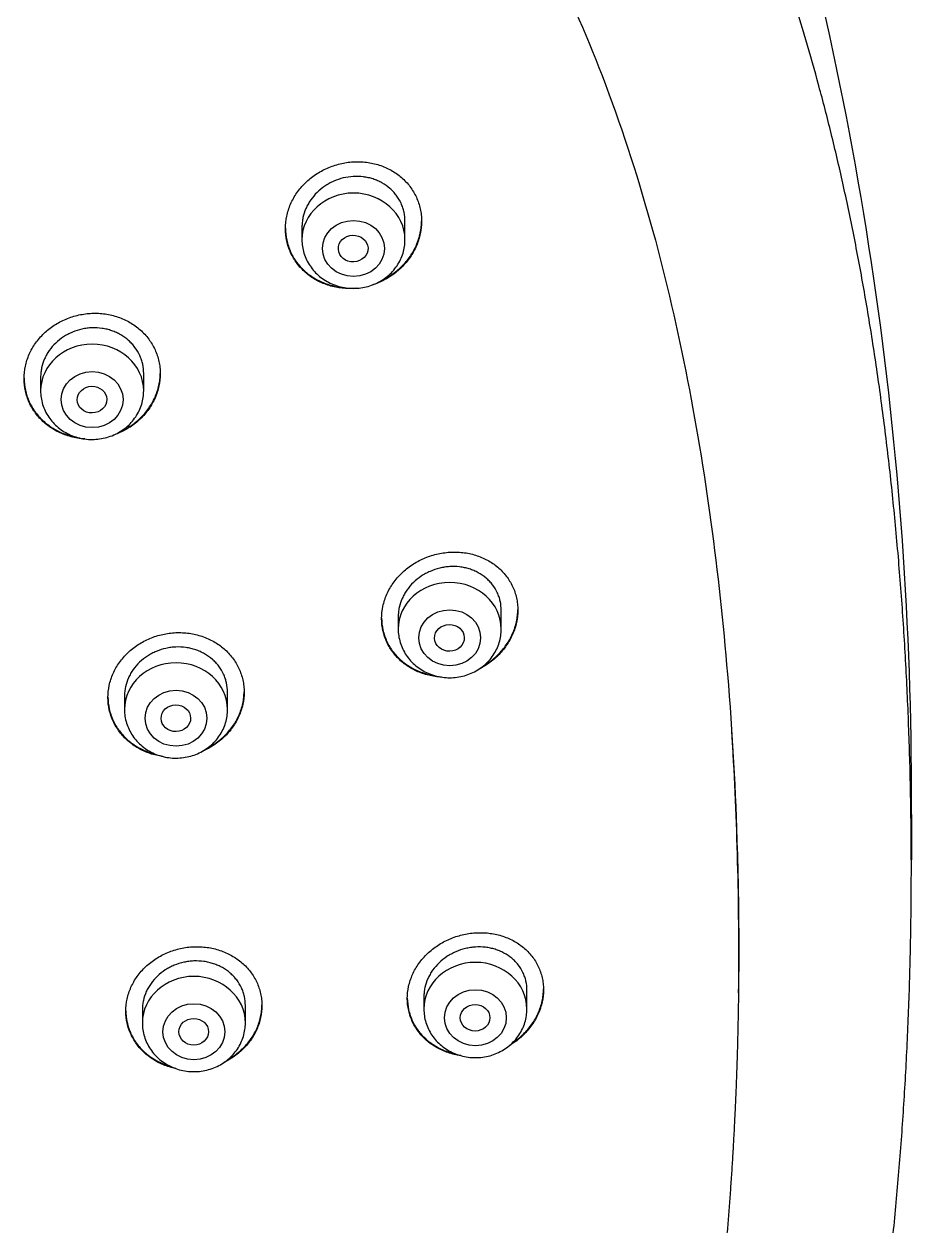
# Model space of a CAD drawing. Header units: millimetres. Extents: x 169 to 4368, y -1049 to 1924.
# Drawn here: x 462.147 to 464.56, y 1181.424 to 1184.692 of the extents above; entities that cross this region are included whole.
import ezdxf

# ---------------------------------------------------------------- set-up
doc = ezdxf.new("R2010")
doc.units = ezdxf.units.MM

msp = doc.modelspace()

# ---------------------------------------------------------------- linework, layer by layer
for p, q in [((462.9022, 1184.1403), (462.9022, 1184.1054)), ((463.1822, 1184.1054), (463.1822, 1184.155)), ((462.4721, 1183.6945), (462.4721, 1183.7415)), ((462.1921, 1183.7319), (462.1921, 1183.6945)), ((463.4437, 1183.0467), (463.4437, 1183.0973)), ((463.1637, 1183.0804), (463.1637, 1183.0467)), ((462.42, 1182.8648), (462.42, 1182.8281)), ((462.7, 1182.8281), (462.7, 1182.8755)), ((463.2335, 1182.0473), (463.2335, 1182.0137)), ((463.5135, 1182.0137), (463.5135, 1182.0649)), ((462.4685, 1182.0123), (462.4685, 1181.9756)), ((462.7485, 1181.9756), (462.7485, 1182.0233))]:
    msp.add_line(p, q)
for centre, radius, start, end in [((454.81, 1182.5902), 9.7487, 359.89014, 16.73548), ((454.2742, 1182.4228), 10.2855, 359.99685, 0.82854), ((457.5946, 1182.1918), 6.9689, 1.89402, 1.89442)]:
    msp.add_arc(centre, radius, start, end)
for centre, start_param in [((463.0422, 1184.1054), 3.141593), ((462.3321, 1183.6945), 3.141598), ((463.3037, 1183.0467), 3.141593), ((462.56, 1182.8281), 3.141598), ((463.3735, 1182.0137), 3.141593), ((462.6085, 1181.9756), 3.141598)]:
    msp.add_ellipse(centre, major_axis=(-0.14, 0), ratio=0.906308, start_param=start_param, end_param=6.283185)
for centre, major_axis, ratio in [((463.0422, 1184.0817), (-0.084, 0), 0.906308), ((463.0415, 1184.0813), (-0.0403, -0.0017), 0.901335), ((462.3321, 1183.6708), (-0.084, 0), 0.906308), ((462.3317, 1183.6706), (-0.0401, -0.0009), 0.903893), ((463.3037, 1183.0231), (-0.084, 0), 0.906308), ((463.303, 1183.0229), (-0.0404, -0.0009), 0.89891), ((462.56, 1182.8044), (-0.084, 0), 0.906308), ((462.5596, 1182.8043), (-0.0402, -0.0005), 0.902582), ((463.3735, 1181.99), (-0.084, 0), 0.906308), ((462.6085, 1181.952), (-0.084, 0), 0.906308), ((463.3727, 1181.99), (-0.0402, 0), 0.898182), ((462.6081, 1181.952), (-0.0402, 0), 0.902281)]:
    msp.add_ellipse(centre, major_axis=major_axis, ratio=ratio)
for points, degree, knots in [([(464.012, 1179.4715), (464.0284, 1179.5051), (464.0562, 1179.5641), (464.1015, 1179.6668), (464.1436, 1179.7707), (464.1851, 1179.8811), (464.2243, 1179.9946), (464.2621, 1180.1135), (464.2979, 1180.2366), (464.3319, 1180.3649), (464.3638, 1180.4981), (464.3938, 1180.6364), (464.4216, 1180.7799), (464.4472, 1180.9286), (464.4705, 1181.0825), (464.4913, 1181.2413), (464.5095, 1181.405), (464.525, 1181.573), (464.5377, 1181.7451), (464.5475, 1181.9204), (464.5542, 1182.0984), (464.5579, 1182.2781), (464.5584, 1182.4586), (464.5558, 1182.6388), (464.55, 1182.8177), (464.5412, 1182.9944), (464.5294, 1183.168), (464.5147, 1183.338), (464.4973, 1183.5036), (464.4772, 1183.6646), (464.4546, 1183.8207), (464.4295, 1183.9716), (464.4023, 1184.1172), (464.3728, 1184.2576), (464.3412, 1184.3928), (464.3076, 1184.5229), (464.2721, 1184.648), (464.2348, 1184.7683), (464.1957, 1184.8839), (464.1548, 1184.9951), (464.1122, 1185.1019), (464.0679, 1185.2046), (464.022, 1185.3033), (463.9743, 1185.3985), (463.9253, 1185.4896), (463.8739, 1185.5783), (463.8222, 1185.6619), (463.7669, 1185.7449), (463.7332, 1185.7925), (463.7132, 1185.8197)], 3, [0, 0, 0, 0, 0.015328, 0.032003, 0.04915, 0.066822, 0.085085, 0.103921, 0.123405, 0.143553, 0.164377, 0.185929, 0.208198, 0.231213, 0.254939, 0.279422, 0.304569, 0.330392, 0.35677, 0.383669, 0.410932, 0.438468, 0.466116, 0.493711, 0.521135, 0.548203, 0.574851, 0.600926, 0.626403, 0.651177, 0.675248, 0.698572, 0.721161, 0.742992, 0.764128, 0.784529, 0.804276, 0.823364, 0.841825, 0.859738, 0.877072, 0.893907, 0.910284, 0.926216, 0.941751, 0.956935, 0.971793, 0.986369, 1, 1, 1, 1]), ([(463.3704, 1185.2261), (463.5139, 1185.015), (463.7529, 1184.5327), (463.9633, 1183.7512), (464.0562, 1183.0413), (464.0805, 1182.6043), (464.0852, 1182.4442)], 3, [0, 0, 0, 0, 0.2586389, 0.546251, 0.8338632, 1, 1, 1, 1]), ([(462.8572, 1184.1356), (462.8572, 1184.147), (462.8584, 1184.1582), (462.862, 1184.1749), (462.8634, 1184.1805), (462.867, 1184.1914), (462.869, 1184.1969), (462.876, 1184.2129), (462.8817, 1184.223), (462.8918, 1184.2375), (462.8954, 1184.2423), (462.9031, 1184.2514), (462.9072, 1184.2557), (462.92, 1184.2683), (462.9293, 1184.2758), (462.9444, 1184.286), (462.9496, 1184.2892), (462.9602, 1184.295), (462.9711, 1184.3004), (462.9824, 1184.3048), (462.9939, 1184.3087), (462.9998, 1184.3104), (463.0176, 1184.3147), (463.0296, 1184.3164), (463.0476, 1184.3175), (463.0537, 1184.3176), (463.0657, 1184.3172), (463.0718, 1184.3167), (463.0895, 1184.3145), (463.1011, 1184.3119), (463.1179, 1184.3065), (463.1234, 1184.3044), (463.1342, 1184.2998), (463.1394, 1184.2972), (463.1545, 1184.2888), (463.1639, 1184.2822), (463.1769, 1184.271), (463.181, 1184.267), (463.1887, 1184.2588), (463.196, 1184.2502), (463.2022, 1184.2409), (463.208, 1184.2312), (463.2107, 1184.2262), (463.2177, 1184.2109), (463.2212, 1184.2003), (463.2248, 1184.1839), (463.2257, 1184.1783), (463.2269, 1184.167), (463.2272, 1184.1614), (463.2272, 1184.1444), (463.226, 1184.1331), (463.2225, 1184.1162), (463.221, 1184.1106), (463.2175, 1184.0995), (463.2134, 1184.0887), (463.2083, 1184.0783), (463.2026, 1184.068), (463.1994, 1184.0629), (463.1893, 1184.0482), (463.1817, 1184.0391), (463.169, 1184.0265), (463.1645, 1184.0225), (463.1552, 1184.0147), (463.1503, 1184.0111), (463.1353, 1184.0009), (463.1248, 1183.995), (463.1081, 1183.9876), (463.1024, 1183.9853), (463.0953, 1183.9829), (463.0939, 1183.9825), (463.0926, 1183.9821)], 3, [0, 0, 0, 0, 0.0442206, 0.0442206, 0.066331, 0.066331, 0.0884413, 0.0884413, 0.1326619, 0.1326619, 0.1547723, 0.1547723, 0.1768826, 0.1768826, 0.2211032, 0.2211032, 0.2432136, 0.2432136, 0.2653239, 0.2874342, 0.2874342, 0.3095445, 0.3095445, 0.3537652, 0.3537652, 0.3758755, 0.3758755, 0.3979858, 0.3979858, 0.4422065, 0.4422065, 0.4643168, 0.4643168, 0.4864271, 0.4864271, 0.5306478, 0.5306478, 0.5527581, 0.5527581, 0.5748684, 0.5969788, 0.5969788, 0.6190891, 0.6190891, 0.6633097, 0.6633097, 0.6854201, 0.6854201, 0.7075304, 0.7075304, 0.751751, 0.751751, 0.7738614, 0.7738614, 0.7959717, 0.818082, 0.818082, 0.8401923, 0.8401923, 0.884413, 0.884413, 0.9065233, 0.9065233, 0.9286336, 0.9286336, 0.9728543, 0.9728543, 0.9949646, 0.9949646, 1, 1, 1, 1]), ([(463.1822, 1184.155), (463.1822, 1184.1636), (463.1813, 1184.1721), (463.1786, 1184.1845), (463.1775, 1184.1885), (463.1748, 1184.1966), (463.1732, 1184.2006), (463.1679, 1184.2122), (463.1636, 1184.2195), (463.1559, 1184.2297), (463.1531, 1184.233), (463.1472, 1184.2393), (463.1441, 1184.2423), (463.1344, 1184.2507), (463.1273, 1184.2557), (463.1157, 1184.2621), (463.1117, 1184.2641), (463.1037, 1184.2676), (463.0954, 1184.2708), (463.0868, 1184.2731), (463.078, 1184.2751), (463.0735, 1184.2758), (463.06, 1184.2775), (463.0509, 1184.2778), (463.0327, 1184.2768), (463.0235, 1184.2754), (463.0056, 1184.2711), (462.997, 1184.2682), (462.9843, 1184.2626), (462.9801, 1184.2605), (462.9721, 1184.2561), (462.9682, 1184.2537), (462.9568, 1184.2461), (462.9498, 1184.2403), (462.9367, 1184.2276), (462.931, 1184.2207), (462.9234, 1184.2098), (462.921, 1184.206), (462.9167, 1184.1983), (462.9147, 1184.1943), (462.9094, 1184.1822), (462.9067, 1184.1739), (462.904, 1184.1613), (462.9034, 1184.157), (462.9024, 1184.1484), (462.9022, 1184.1441), (462.9022, 1184.1398), (462.9022, 1184.1398), (462.9022, 1184.1398)], 3, [0, 0, 0, 0, 0.062497, 0.062497, 0.093746, 0.093746, 0.124994, 0.124994, 0.187492, 0.187492, 0.21874, 0.21874, 0.249989, 0.249989, 0.312486, 0.312486, 0.343734, 0.343734, 0.374983, 0.406232, 0.406232, 0.43748, 0.43748, 0.499977, 0.499977, 0.562475, 0.562475, 0.624972, 0.624972, 0.65622, 0.65622, 0.687469, 0.687469, 0.749966, 0.749966, 0.812463, 0.812463, 0.843712, 0.843712, 0.87496, 0.87496, 0.937458, 0.937458, 0.968706, 0.968706, 0.999955, 0.999955, 1, 1, 1, 1]), ([(462.8572, 1184.1368), (462.8573, 1184.1257), (462.8585, 1184.1149), (462.862, 1184.0988), (462.8635, 1184.0934), (462.867, 1184.0827), (462.8691, 1184.0774), (462.8761, 1184.0621), (462.8819, 1184.0524), (462.892, 1184.0389), (462.8957, 1184.0345), (462.9035, 1184.0261), (462.9076, 1184.0221), (462.9205, 1184.0109), (462.9299, 1184.0042), (462.9451, 1183.9956), (462.9504, 1183.9929), (462.9611, 1183.9882), (462.9721, 1183.984), (462.9835, 1183.9808), (462.9951, 1183.9782), (463.001, 1183.9771), (463.0106, 1183.9759), (463.0141, 1183.9755), (463.0177, 1183.9753)], 3, [0, 0, 0, 0, 0.1336866, 0.1336866, 0.2024423, 0.2024423, 0.2711979, 0.2711979, 0.4087093, 0.4087093, 0.4774649, 0.4774649, 0.5462206, 0.5462206, 0.6837319, 0.6837319, 0.7524876, 0.7524876, 0.8212432, 0.8899989, 0.8899989, 0.9587546, 0.9587546, 1, 1, 1, 1]), ([(463.0498, 1183.9734), (463.0476, 1183.9732), (463.0454, 1183.9731), (463.0371, 1183.9726), (463.031, 1183.9725), (463.019, 1183.973), (463.0071, 1183.9739), (462.9954, 1183.976), (462.9838, 1183.9786), (462.978, 1183.9802), (462.9611, 1183.9858), (462.9504, 1183.9905), (462.9352, 1183.999), (462.9303, 1184.0021), (462.9208, 1184.0088), (462.9163, 1184.0124), (462.9034, 1184.0237), (462.8956, 1184.032), (462.8854, 1184.0455), (462.8822, 1184.0503), (462.8764, 1184.06), (462.8738, 1184.065), (462.8668, 1184.0802), (462.8633, 1184.0908), (462.8584, 1184.113), (462.8572, 1184.1242), (462.8572, 1184.1356)], 3, [0, 0, 0, 0, 0.022294, 0.022294, 0.083401, 0.083401, 0.144507, 0.205614, 0.205614, 0.26672, 0.26672, 0.388934, 0.388934, 0.45004, 0.45004, 0.511147, 0.511147, 0.63336, 0.63336, 0.694467, 0.694467, 0.755573, 0.755573, 0.877787, 0.877787, 1, 1, 1, 1]), ([(463.1177, 1183.9941), (463.1218, 1183.996), (463.1259, 1183.9981), (463.1351, 1184.0032), (463.1402, 1184.0064), (463.1552, 1184.0165), (463.1645, 1184.0242), (463.1817, 1184.0412), (463.1893, 1184.0503), (463.1993, 1184.0649), (463.2024, 1184.0698), (463.2081, 1184.0801), (463.2108, 1184.0855), (463.2177, 1184.1015), (463.2212, 1184.1125), (463.2248, 1184.1293), (463.2257, 1184.135), (463.2269, 1184.1459), (463.2272, 1184.1511), (463.2272, 1184.1563)], 3, [0, 0, 0, 0, 0.063483, 0.063483, 0.14928, 0.14928, 0.320873, 0.320873, 0.492466, 0.492466, 0.578262, 0.578262, 0.664059, 0.664059, 0.835652, 0.835652, 0.921449, 0.921449, 1, 1, 1, 1]), ([(462.9022, 1184.1054), (462.9022, 1184.0987), (462.9031, 1184.0873), (462.9072, 1184.0684), (462.9142, 1184.0509), (462.9237, 1184.0341), (462.9356, 1184.019), (462.9498, 1184.0055), (462.9658, 1183.9941), (462.9835, 1183.9849), (463.0024, 1183.9782), (463.0221, 1183.9741), (463.0422, 1183.9728), (463.0623, 1183.9741), (463.0821, 1183.9782), (463.101, 1183.9849), (463.1186, 1183.9941), (463.1347, 1184.0055), (463.1489, 1184.0191), (463.1609, 1184.0342), (463.1704, 1184.0511), (463.1773, 1184.0686), (463.1813, 1184.0874), (463.1822, 1184.0988), (463.1822, 1184.1054)], 3, [0, 0, 0, 0, 0.043416, 0.088242, 0.133206, 0.178365, 0.223751, 0.269371, 0.315209, 0.361231, 0.407394, 0.453652, 0.499964, 0.546286, 0.592577, 0.638793, 0.684885, 0.730809, 0.776522, 0.822, 0.867242, 0.912272, 0.95714, 1, 1, 1, 1]), ([(462.1471, 1183.7279), (462.1471, 1183.7392), (462.1483, 1183.7503), (462.1518, 1183.7669), (462.1533, 1183.7723), (462.1568, 1183.7832), (462.1589, 1183.7886), (462.1658, 1183.8044), (462.1715, 1183.8144), (462.1816, 1183.8287), (462.1852, 1183.8333), (462.1929, 1183.8423), (462.197, 1183.8466), (462.2098, 1183.8589), (462.2191, 1183.8662), (462.2342, 1183.8761), (462.2394, 1183.8792), (462.2501, 1183.8849), (462.261, 1183.89), (462.2723, 1183.8942), (462.2838, 1183.8979), (462.2898, 1183.8995), (462.3076, 1183.9034), (462.3196, 1183.905), (462.3377, 1183.9056), (462.3437, 1183.9056), (462.3558, 1183.905), (462.3619, 1183.9044), (462.3797, 1183.9018), (462.3912, 1183.899), (462.408, 1183.8932), (462.4136, 1183.891), (462.4243, 1183.8861), (462.4295, 1183.8834), (462.4446, 1183.8747), (462.454, 1183.868), (462.4669, 1183.8565), (462.4711, 1183.8525), (462.4788, 1183.8441), (462.486, 1183.8354), (462.4922, 1183.8261), (462.498, 1183.8164), (462.5006, 1183.8113), (462.5076, 1183.796), (462.5111, 1183.7855), (462.5147, 1183.7691), (462.5156, 1183.7636), (462.5168, 1183.7524), (462.5171, 1183.7468), (462.5171, 1183.73), (462.5159, 1183.7189), (462.5124, 1183.7022), (462.5109, 1183.6967), (462.5074, 1183.6858), (462.5033, 1183.6752), (462.4982, 1183.6649), (462.4925, 1183.6548), (462.4893, 1183.6499), (462.4792, 1183.6355), (462.4716, 1183.6266), (462.4588, 1183.6143), (462.4543, 1183.6104), (462.4449, 1183.6029), (462.44, 1183.5993), (462.425, 1183.5895), (462.4144, 1183.5838), (462.3987, 1183.5772), (462.394, 1183.5754), (462.3892, 1183.5738)], 3, [0, 0, 0, 0, 0.044621, 0.044621, 0.066932, 0.066932, 0.089242, 0.089242, 0.133863, 0.133863, 0.156174, 0.156174, 0.178484, 0.178484, 0.223105, 0.223105, 0.245416, 0.245416, 0.267726, 0.290037, 0.290037, 0.312347, 0.312347, 0.356968, 0.356968, 0.379279, 0.379279, 0.401589, 0.401589, 0.44621, 0.44621, 0.468521, 0.468521, 0.490831, 0.490831, 0.535452, 0.535452, 0.557763, 0.557763, 0.580073, 0.602384, 0.602384, 0.624695, 0.624695, 0.669316, 0.669316, 0.691626, 0.691626, 0.713937, 0.713937, 0.758558, 0.758558, 0.780868, 0.780868, 0.803179, 0.825489, 0.825489, 0.8478, 0.8478, 0.892421, 0.892421, 0.914731, 0.914731, 0.937042, 0.937042, 0.981663, 0.981663, 1, 1, 1, 1]), ([(462.4721, 1183.7415), (462.4721, 1183.7501), (462.4712, 1183.7585), (462.4685, 1183.7708), (462.4674, 1183.7749), (462.4647, 1183.7829), (462.4631, 1183.7869), (462.4578, 1183.7985), (462.4535, 1183.8058), (462.4459, 1183.8161), (462.4431, 1183.8194), (462.4372, 1183.8258), (462.4341, 1183.8288), (462.4244, 1183.8374), (462.4174, 1183.8425), (462.4058, 1183.8492), (462.4019, 1183.8512), (462.3938, 1183.8549), (462.3855, 1183.8582), (462.3769, 1183.8607), (462.3681, 1183.8629), (462.3636, 1183.8637), (462.3501, 1183.8657), (462.341, 1183.8662), (462.3273, 1183.8657), (462.3228, 1183.8653), (462.3136, 1183.8641), (462.309, 1183.8633), (462.2956, 1183.8604), (462.2869, 1183.8576), (462.2742, 1183.8523), (462.27, 1183.8503), (462.2619, 1183.846), (462.258, 1183.8437), (462.2467, 1183.8363), (462.2396, 1183.8307), (462.2266, 1183.8182), (462.2208, 1183.8115), (462.2132, 1183.8007), (462.2108, 1183.797), (462.2065, 1183.7894), (462.2045, 1183.7854), (462.1992, 1183.7735), (462.1966, 1183.7653), (462.1939, 1183.7528), (462.1932, 1183.7485), (462.1923, 1183.74), (462.1921, 1183.7358), (462.1921, 1183.7315), (462.1921, 1183.7315), (462.1921, 1183.7315)], 3, [0, 0, 0, 0, 0.062494, 0.062494, 0.093741, 0.093741, 0.124988, 0.124988, 0.187482, 0.187482, 0.218729, 0.218729, 0.249976, 0.249976, 0.31247, 0.31247, 0.343717, 0.343717, 0.374964, 0.406211, 0.406211, 0.437458, 0.437458, 0.499952, 0.499952, 0.531199, 0.531199, 0.562447, 0.562447, 0.624941, 0.624941, 0.656188, 0.656188, 0.687435, 0.687435, 0.749929, 0.749929, 0.812423, 0.812423, 0.84367, 0.84367, 0.874917, 0.874917, 0.937411, 0.937411, 0.968658, 0.968658, 0.999905, 0.999905, 1, 1, 1, 1]), ([(462.4074, 1183.5831), (462.4115, 1183.5849), (462.4155, 1183.5869), (462.4248, 1183.5918), (462.4299, 1183.5948), (462.4449, 1183.6047), (462.4542, 1183.612), (462.4715, 1183.6286), (462.4791, 1183.6375), (462.4892, 1183.6518), (462.4923, 1183.6567), (462.498, 1183.6668), (462.5006, 1183.672), (462.5076, 1183.6878), (462.5111, 1183.6985), (462.5147, 1183.7151), (462.5156, 1183.7207), (462.5167, 1183.7316), (462.517, 1183.7369), (462.5171, 1183.7421)], 3, [0, 0, 0, 0, 0.062786, 0.062786, 0.148518, 0.148518, 0.319981, 0.319981, 0.491443, 0.491443, 0.577175, 0.577175, 0.662906, 0.662906, 0.834369, 0.834369, 0.9201, 0.9201, 1, 1, 1, 1]), ([(462.1471, 1183.7289), (462.1472, 1183.718), (462.1484, 1183.7073), (462.1518, 1183.6913), (462.1533, 1183.6859), (462.1568, 1183.6753), (462.1589, 1183.67), (462.1659, 1183.6547), (462.1716, 1183.6451), (462.1817, 1183.6314), (462.1854, 1183.627), (462.1931, 1183.6186), (462.1972, 1183.6146), (462.2101, 1183.6032), (462.2194, 1183.5964), (462.2346, 1183.5876), (462.2399, 1183.5849), (462.2506, 1183.58), (462.2615, 1183.5757), (462.2729, 1183.5723), (462.2822, 1183.5701), (462.2858, 1183.5693), (462.2893, 1183.5686)], 3, [0, 0, 0, 0, 0.143035, 0.143035, 0.216867, 0.216867, 0.290699, 0.290699, 0.438363, 0.438363, 0.512195, 0.512195, 0.586027, 0.586027, 0.733691, 0.733691, 0.807523, 0.807523, 0.881355, 0.955187, 0.955187, 1, 1, 1, 1]), ([(462.3121, 1183.5637), (462.3068, 1183.564), (462.2957, 1183.5652), (462.2848, 1183.5673), (462.2732, 1183.5701), (462.2674, 1183.5718), (462.2505, 1183.5776), (462.2399, 1183.5825), (462.2248, 1183.5912), (462.2199, 1183.5944), (462.2104, 1183.6012), (462.2059, 1183.6048), (462.193, 1183.6162), (462.1853, 1183.6245), (462.1751, 1183.6382), (462.172, 1183.6429), (462.1662, 1183.6526), (462.161, 1183.6625), (462.1569, 1183.6729), (462.1534, 1183.6835), (462.1519, 1183.6889), (462.1483, 1183.7054), (462.1471, 1183.7166), (462.1471, 1183.7279)], 3, [0, 0, 0, 0, 0.058414, 0.12567, 0.12567, 0.192926, 0.192926, 0.327438, 0.327438, 0.394694, 0.394694, 0.461951, 0.461951, 0.596463, 0.596463, 0.663719, 0.663719, 0.730975, 0.798231, 0.798231, 0.865488, 0.865488, 1, 1, 1, 1]), ([(462.1921, 1183.6945), (462.1921, 1183.6877), (462.193, 1183.6763), (462.1972, 1183.6574), (462.2041, 1183.6399), (462.2136, 1183.6231), (462.2256, 1183.608), (462.2397, 1183.5945), (462.2558, 1183.5831), (462.2735, 1183.5739), (462.2924, 1183.5673), (462.3121, 1183.5632), (462.3322, 1183.5619), (462.3523, 1183.5633), (462.3721, 1183.5674), (462.3909, 1183.5741), (462.4086, 1183.5833), (462.4247, 1183.5947), (462.4388, 1183.6083), (462.4508, 1183.6235), (462.4603, 1183.6403), (462.4672, 1183.6578), (462.4712, 1183.6766), (462.4721, 1183.6879), (462.4721, 1183.6945)], 3, [0, 0, 0, 0, 0.043723, 0.08855, 0.133515, 0.178674, 0.224062, 0.269684, 0.315523, 0.361546, 0.407709, 0.453968, 0.500279, 0.546601, 0.592892, 0.639107, 0.685199, 0.73112, 0.776832, 0.822308, 0.867548, 0.912577, 0.957444, 1, 1, 1, 1]), ([(463.1187, 1183.0755), (463.1187, 1183.0868), (463.12, 1183.0979), (463.1235, 1183.1145), (463.125, 1183.1199), (463.1285, 1183.1308), (463.1306, 1183.1362), (463.1376, 1183.1521), (463.1434, 1183.1621), (463.1535, 1183.1765), (463.1571, 1183.1812), (463.1649, 1183.1903), (463.169, 1183.1946), (463.1818, 1183.207), (463.1911, 1183.2145), (463.2063, 1183.2247), (463.2115, 1183.2278), (463.2222, 1183.2336), (463.233, 1183.239), (463.2443, 1183.2433), (463.2559, 1183.2472), (463.2618, 1183.2489), (463.2796, 1183.2533), (463.2916, 1183.2551), (463.3096, 1183.2562), (463.3156, 1183.2563), (463.3276, 1183.256), (463.3337, 1183.2556), (463.3514, 1183.2535), (463.3629, 1183.2511), (463.3796, 1183.2459), (463.3851, 1183.2439), (463.3959, 1183.2394), (463.401, 1183.2369), (463.4161, 1183.2288), (463.4254, 1183.2224), (463.4384, 1183.2115), (463.4425, 1183.2076), (463.4503, 1183.1996), (463.4575, 1183.1913), (463.4637, 1183.1822), (463.4695, 1183.1728), (463.4722, 1183.1679), (463.4792, 1183.1529), (463.4827, 1183.1425), (463.4863, 1183.1263), (463.4872, 1183.1209), (463.4884, 1183.1097), (463.4887, 1183.1041), (463.4888, 1183.0874), (463.4876, 1183.0763), (463.484, 1183.0595), (463.4825, 1183.0539), (463.479, 1183.043), (463.4749, 1183.0322), (463.4697, 1183.0218), (463.464, 1183.0116), (463.4608, 1183.0066), (463.4507, 1182.992), (463.443, 1182.9829), (463.4303, 1182.9703), (463.4258, 1182.9663), (463.4164, 1182.9586), (463.4115, 1182.9549), (463.3989, 1182.9463), (463.391, 1182.9417), (463.3827, 1182.9376)], 3, [0, 0, 0, 0, 0.045952, 0.045952, 0.068928, 0.068928, 0.091904, 0.091904, 0.137856, 0.137856, 0.160832, 0.160832, 0.183808, 0.183808, 0.229761, 0.229761, 0.252737, 0.252737, 0.275713, 0.298689, 0.298689, 0.321665, 0.321665, 0.367617, 0.367617, 0.390593, 0.390593, 0.413569, 0.413569, 0.459521, 0.459521, 0.482497, 0.482497, 0.505473, 0.505473, 0.551425, 0.551425, 0.574402, 0.574402, 0.597378, 0.620354, 0.620354, 0.64333, 0.64333, 0.689282, 0.689282, 0.712258, 0.712258, 0.735234, 0.735234, 0.781186, 0.781186, 0.804162, 0.804162, 0.827138, 0.850114, 0.850114, 0.87309, 0.87309, 0.919042, 0.919042, 0.942019, 0.942019, 0.964995, 0.964995, 1, 1, 1, 1]), ([(463.4437, 1183.0973), (463.4437, 1183.1059), (463.4428, 1183.1142), (463.4401, 1183.1264), (463.439, 1183.1304), (463.4363, 1183.1384), (463.4347, 1183.1423), (463.4294, 1183.1536), (463.4251, 1183.1607), (463.4174, 1183.1707), (463.4146, 1183.1739), (463.4087, 1183.18), (463.4056, 1183.1829), (463.3959, 1183.1911), (463.3888, 1183.196), (463.3773, 1183.2022), (463.3734, 1183.2041), (463.3653, 1183.2075), (463.3571, 1183.2105), (463.3485, 1183.2128), (463.3397, 1183.2146), (463.3352, 1183.2154), (463.3218, 1183.2169), (463.3127, 1183.2172), (463.2991, 1183.2163), (463.2945, 1183.2158), (463.2854, 1183.2144), (463.2809, 1183.2135), (463.2675, 1183.2103), (463.2588, 1183.2074), (463.2461, 1183.2018), (463.2419, 1183.1998), (463.2339, 1183.1953), (463.2299, 1183.193), (463.2186, 1183.1854), (463.2115, 1183.1797), (463.1984, 1183.167), (463.1926, 1183.1602), (463.185, 1183.1493), (463.1826, 1183.1456), (463.1783, 1183.1379), (463.1763, 1183.134), (463.171, 1183.122), (463.1683, 1183.1138), (463.1656, 1183.1013), (463.1649, 1183.097), (463.164, 1183.0885), (463.1637, 1183.0843), (463.1637, 1183.0801), (463.1637, 1183.0801), (463.1637, 1183.08)], 3, [0, 0, 0, 0, 0.062497, 0.062497, 0.093745, 0.093745, 0.124994, 0.124994, 0.18749, 0.18749, 0.218739, 0.218739, 0.249987, 0.249987, 0.312484, 0.312484, 0.343732, 0.343732, 0.374981, 0.406229, 0.406229, 0.437478, 0.437478, 0.499974, 0.499974, 0.531223, 0.531223, 0.562471, 0.562471, 0.624968, 0.624968, 0.656216, 0.656216, 0.687465, 0.687465, 0.749961, 0.749961, 0.812458, 0.812458, 0.843707, 0.843707, 0.874955, 0.874955, 0.937452, 0.937452, 0.9687, 0.9687, 0.999949, 0.999949, 1, 1, 1, 1]), ([(463.3945, 1182.9461), (463.3986, 1182.9485), (463.4026, 1182.951), (463.4164, 1182.9604), (463.4257, 1182.968), (463.443, 1182.985), (463.4506, 1182.9941), (463.4607, 1183.0085), (463.4638, 1183.0135), (463.4696, 1183.0237), (463.4722, 1183.029), (463.4792, 1183.045), (463.4827, 1183.0558), (463.4863, 1183.0725), (463.4872, 1183.0781), (463.4884, 1183.089), (463.4887, 1183.0943), (463.4887, 1183.0995)], 3, [0, 0, 0, 0, 0.0724917, 0.0724917, 0.2591705, 0.2591705, 0.4458493, 0.4458493, 0.5391886, 0.5391886, 0.632528, 0.632528, 0.8192068, 0.8192068, 0.9125462, 0.9125462, 1, 1, 1, 1]), ([(463.2814, 1182.9163), (463.2771, 1182.9165), (463.2669, 1182.9174), (463.2568, 1182.9191), (463.2452, 1182.9215), (463.2394, 1182.9231), (463.2225, 1182.9284), (463.2119, 1182.933), (463.1968, 1182.9413), (463.1919, 1182.9443), (463.1824, 1182.9509), (463.1778, 1182.9543), (463.1649, 1182.9654), (463.1572, 1182.9735), (463.147, 1182.9868), (463.1438, 1182.9915), (463.138, 1183.001), (463.1328, 1183.0108), (463.1287, 1183.021), (463.1251, 1183.0315), (463.1236, 1183.0368), (463.12, 1183.0532), (463.1187, 1183.0643), (463.1187, 1183.0755)], 3, [0, 0, 0, 0, 0.0493021, 0.1172091, 0.1172091, 0.1851161, 0.1851161, 0.3209301, 0.3209301, 0.3888371, 0.3888371, 0.4567441, 0.4567441, 0.5925581, 0.5925581, 0.660465, 0.660465, 0.728372, 0.796279, 0.796279, 0.864186, 0.864186, 1, 1, 1, 1]), ([(463.1188, 1183.0766), (463.1188, 1183.0657), (463.12, 1183.055), (463.1235, 1183.0392), (463.125, 1183.0339), (463.1286, 1183.0234), (463.1307, 1183.0182), (463.1377, 1183.0031), (463.1434, 1182.9936), (463.1536, 1182.9803), (463.1573, 1182.976), (463.1651, 1182.9678), (463.1692, 1182.9639), (463.182, 1182.9529), (463.1914, 1182.9464), (463.2067, 1182.938), (463.2119, 1182.9354), (463.2226, 1182.9308), (463.2335, 1182.9268), (463.2449, 1182.9237), (463.2548, 1182.9216), (463.2591, 1182.9208), (463.2633, 1182.9202)], 3, [0, 0, 0, 0, 0.1418669, 0.1418669, 0.2151142, 0.2151142, 0.2883615, 0.2883615, 0.4348562, 0.4348562, 0.5081036, 0.5081036, 0.5813509, 0.5813509, 0.7278456, 0.7278456, 0.8010929, 0.8010929, 0.8743403, 0.9475876, 0.9475876, 1, 1, 1, 1]), ([(462.375, 1182.8606), (462.375, 1182.8718), (462.3762, 1182.8829), (462.3797, 1182.8993), (462.3812, 1182.9047), (462.3847, 1182.9155), (462.3868, 1182.9209), (462.3938, 1182.9365), (462.3995, 1182.9464), (462.4096, 1182.9606), (462.4132, 1182.9652), (462.4209, 1182.9742), (462.425, 1182.9784), (462.4378, 1182.9906), (462.4471, 1182.998), (462.4623, 1183.0078), (462.4675, 1183.0109), (462.4782, 1183.0165), (462.4891, 1183.0216), (462.5004, 1183.0258), (462.5119, 1183.0295), (462.5179, 1183.0311), (462.5357, 1183.035), (462.5477, 1183.0366), (462.5658, 1183.0373), (462.5718, 1183.0373), (462.5839, 1183.0367), (462.5899, 1183.0361), (462.6077, 1183.0336), (462.6192, 1183.0309), (462.636, 1183.0252), (462.6416, 1183.0231), (462.6523, 1183.0183), (462.6575, 1183.0157), (462.6725, 1183.0071), (462.6819, 1183.0005), (462.6949, 1182.9892), (462.699, 1182.9853), (462.7067, 1182.977), (462.7139, 1182.9685), (462.7201, 1182.9592), (462.7259, 1182.9497), (462.7285, 1182.9447), (462.7355, 1182.9296), (462.739, 1182.9191), (462.7426, 1182.903), (462.7435, 1182.8975), (462.7447, 1182.8864), (462.745, 1182.8809), (462.745, 1182.8643), (462.7438, 1182.8532), (462.7403, 1182.8367), (462.7388, 1182.8312), (462.7352, 1182.8204), (462.7312, 1182.8099), (462.726, 1182.7997), (462.7203, 1182.7897), (462.7172, 1182.7847), (462.707, 1182.7704), (462.6994, 1182.7616), (462.6866, 1182.7494), (462.6821, 1182.7455), (462.6727, 1182.738), (462.6678, 1182.7345), (462.6532, 1182.725), (462.6431, 1182.7195), (462.6324, 1182.715)], 3, [0, 0, 0, 0, 0.045544, 0.045544, 0.068317, 0.068317, 0.091089, 0.091089, 0.136633, 0.136633, 0.159405, 0.159405, 0.182178, 0.182178, 0.227722, 0.227722, 0.250494, 0.250494, 0.273266, 0.296038, 0.296038, 0.318811, 0.318811, 0.364355, 0.364355, 0.387127, 0.387127, 0.409899, 0.409899, 0.455444, 0.455444, 0.478216, 0.478216, 0.500988, 0.500988, 0.546533, 0.546533, 0.569305, 0.569305, 0.592077, 0.614849, 0.614849, 0.637621, 0.637621, 0.683166, 0.683166, 0.705938, 0.705938, 0.72871, 0.72871, 0.774254, 0.774254, 0.797027, 0.797027, 0.819799, 0.842571, 0.842571, 0.865343, 0.865343, 0.910888, 0.910888, 0.93366, 0.93366, 0.956432, 0.956432, 1, 1, 1, 1]), ([(463.1638, 1183.0467), (463.1637, 1183.04), (463.1647, 1183.0287), (463.1688, 1183.0097), (463.1757, 1182.9923), (463.1852, 1182.9755), (463.1972, 1182.9603), (463.2113, 1182.9468), (463.2274, 1182.9354), (463.245, 1182.9262), (463.2639, 1182.9196), (463.2836, 1182.9155), (463.3037, 1182.9141), (463.3239, 1182.9155), (463.3436, 1182.9196), (463.3625, 1182.9262), (463.3802, 1182.9354), (463.3962, 1182.9469), (463.4104, 1182.9604), (463.4224, 1182.9756), (463.4319, 1182.9925), (463.4388, 1183.0099), (463.4429, 1183.0288), (463.4437, 1183.0401), (463.4437, 1183.0467)], 3, [0, 0, 0, 0, 0.043416, 0.088242, 0.133206, 0.178365, 0.223751, 0.269371, 0.315209, 0.361231, 0.407394, 0.453652, 0.499964, 0.546286, 0.592577, 0.638793, 0.684885, 0.730809, 0.776522, 0.822, 0.867242, 0.912272, 0.95714, 1, 1, 1, 1]), ([(462.7, 1182.8755), (462.7, 1182.884), (462.6991, 1182.8923), (462.6964, 1182.9045), (462.6953, 1182.9085), (462.6926, 1182.9165), (462.691, 1182.9204), (462.6857, 1182.9318), (462.6814, 1182.939), (462.6738, 1182.9492), (462.671, 1182.9525), (462.6651, 1182.9587), (462.6621, 1182.9617), (462.6523, 1182.9702), (462.6453, 1182.9752), (462.6338, 1182.9817), (462.6298, 1182.9837), (462.6217, 1182.9874), (462.6135, 1182.9906), (462.6049, 1182.993), (462.5961, 1182.9951), (462.5916, 1182.996), (462.5781, 1182.9979), (462.569, 1182.9983), (462.5554, 1182.9978), (462.5508, 1182.9974), (462.5416, 1182.9962), (462.5371, 1182.9954), (462.5237, 1182.9924), (462.5149, 1182.9897), (462.5023, 1182.9844), (462.4981, 1182.9824), (462.49, 1182.9781), (462.4861, 1182.9758), (462.4747, 1182.9684), (462.4676, 1182.9629), (462.4546, 1182.9504), (462.4488, 1182.9437), (462.4411, 1182.933), (462.4388, 1182.9294), (462.4344, 1182.9218), (462.4324, 1182.9179), (462.4272, 1182.906), (462.4245, 1182.8979), (462.4218, 1182.8855), (462.4211, 1182.8813), (462.4202, 1182.8728), (462.42, 1182.8686), (462.42, 1182.8644), (462.42, 1182.8644), (462.42, 1182.8644)], 3, [0, 0, 0, 0, 0.062494, 0.062494, 0.093741, 0.093741, 0.124987, 0.124987, 0.187481, 0.187481, 0.218728, 0.218728, 0.249975, 0.249975, 0.312469, 0.312469, 0.343715, 0.343715, 0.374962, 0.406209, 0.406209, 0.437456, 0.437456, 0.49995, 0.49995, 0.531197, 0.531197, 0.562444, 0.562444, 0.624937, 0.624937, 0.656184, 0.656184, 0.687431, 0.687431, 0.749925, 0.749925, 0.812418, 0.812418, 0.843665, 0.843665, 0.874912, 0.874912, 0.937406, 0.937406, 0.968653, 0.968653, 0.9999, 0.9999, 1, 1, 1, 1]), ([(462.375, 1182.8617), (462.3751, 1182.8509), (462.3763, 1182.8402), (462.3797, 1182.8244), (462.3812, 1182.8191), (462.3847, 1182.8086), (462.3868, 1182.8034), (462.3938, 1182.7883), (462.3995, 1182.7787), (462.4096, 1182.7653), (462.4133, 1182.761), (462.421, 1182.7526), (462.4251, 1182.7487), (462.4379, 1182.7375), (462.4473, 1182.7308), (462.4625, 1182.7222), (462.4677, 1182.7195), (462.4784, 1182.7147), (462.4893, 1182.7104), (462.5007, 1182.7072), (462.5068, 1182.7057), (462.5071, 1182.7057), (462.5073, 1182.7056)], 3, [0, 0, 0, 0, 0.1491339, 0.1491339, 0.2261349, 0.2261349, 0.3031358, 0.3031358, 0.4571377, 0.4571377, 0.5341387, 0.5341387, 0.6111396, 0.6111396, 0.7651415, 0.7651415, 0.8421425, 0.8421425, 0.9191434, 0.9961444, 0.9961444, 1, 1, 1, 1]), ([(462.5239, 1182.7004), (462.5181, 1182.7012), (462.5124, 1182.7023), (462.501, 1182.705), (462.4952, 1182.7066), (462.4784, 1182.7123), (462.4677, 1182.7171), (462.4526, 1182.7257), (462.4477, 1182.7288), (462.4383, 1182.7355), (462.4338, 1182.739), (462.4209, 1182.7502), (462.4132, 1182.7585), (462.403, 1182.7719), (462.3999, 1182.7766), (462.3941, 1182.7862), (462.3889, 1182.796), (462.3848, 1182.8062), (462.3813, 1182.8167), (462.3798, 1182.8221), (462.3762, 1182.8384), (462.375, 1182.8494), (462.375, 1182.8606)], 3, [0, 0, 0, 0, 0.069816, 0.069816, 0.141368, 0.141368, 0.284473, 0.284473, 0.356026, 0.356026, 0.427579, 0.427579, 0.570684, 0.570684, 0.642237, 0.642237, 0.713789, 0.785342, 0.785342, 0.856895, 0.856895, 1, 1, 1, 1]), ([(462.6449, 1182.7229), (462.6456, 1182.7233), (462.6464, 1182.7237), (462.6525, 1182.727), (462.6577, 1182.73), (462.6727, 1182.7398), (462.682, 1182.7472), (462.6993, 1182.7636), (462.707, 1182.7725), (462.717, 1182.7866), (462.7201, 1182.7915), (462.7259, 1182.8015), (462.7285, 1182.8067), (462.7355, 1182.8224), (462.739, 1182.8331), (462.7426, 1182.8495), (462.7435, 1182.8551), (462.7446, 1182.8659), (462.7449, 1182.8711), (462.745, 1182.8763)], 3, [0, 0, 0, 0, 0.012916, 0.012916, 0.103179, 0.103179, 0.283704, 0.283704, 0.46423, 0.46423, 0.554492, 0.554492, 0.644755, 0.644755, 0.82528, 0.82528, 0.915543, 0.915543, 1, 1, 1, 1]), ([(462.42, 1182.8281), (462.42, 1182.8213), (462.4209, 1182.8099), (462.4251, 1182.7909), (462.432, 1182.7735), (462.4415, 1182.7567), (462.4535, 1182.7416), (462.4677, 1182.7281), (462.4837, 1182.7167), (462.5014, 1182.7075), (462.5203, 1182.7009), (462.54, 1182.6968), (462.5601, 1182.6955), (462.5802, 1182.6969), (462.6, 1182.7009), (462.6188, 1182.7076), (462.6365, 1182.7168), (462.6526, 1182.7283), (462.6667, 1182.7419), (462.6787, 1182.757), (462.6882, 1182.7739), (462.6951, 1182.7914), (462.6991, 1182.8102), (462.7, 1182.8215), (462.7, 1182.8281)], 3, [0, 0, 0, 0, 0.043723, 0.08855, 0.133515, 0.178674, 0.224062, 0.269684, 0.315523, 0.361546, 0.407709, 0.453968, 0.500279, 0.546601, 0.592892, 0.639107, 0.685199, 0.73112, 0.776832, 0.822308, 0.867548, 0.912577, 0.957444, 1, 1, 1, 1]), ([(464.0887, 1182.0576), (464.0914, 1182.2813), (464.0859, 1182.5051), (464.0727, 1182.7286), (464.0719, 1182.7419), (464.0711, 1182.7552), (464.0703, 1182.7684)], 3, [0, 0, 0, 0, 0.965316, 0.965316, 0.965316, 1, 1, 1, 1]), ([(464.0852, 1182.4442), (464.0894, 1182.2986), (464.0907, 1182.1524), (464.0892, 1182.0062), (464.085, 1181.8604), (464.0779, 1181.7154), (464.068, 1181.514), (464.043, 1181.1885), (464.003, 1180.8702), (463.947, 1180.5636), (463.8733, 1180.2728), (463.8422, 1180.163)], 5, [0, 0, 0, 0, 0, 0, 0.388761, 0.388761, 0.388761, 0.388761, 0.388761, 0.764037, 1, 1, 1, 1, 1, 1]), ([(463.1885, 1182.0423), (463.1885, 1182.0535), (463.1897, 1182.0645), (463.1933, 1182.0808), (463.1948, 1182.0863), (463.1983, 1182.097), (463.2004, 1182.1024), (463.2074, 1182.1181), (463.2132, 1182.1281), (463.2233, 1182.1423), (463.227, 1182.147), (463.2348, 1182.156), (463.2389, 1182.1603), (463.2517, 1182.1726), (463.2611, 1182.18), (463.2763, 1182.1901), (463.2815, 1182.1932), (463.2922, 1182.1989), (463.3031, 1182.2042), (463.3144, 1182.2086), (463.326, 1182.2124), (463.3319, 1182.2141), (463.3497, 1182.2184), (463.3617, 1182.2202), (463.3797, 1182.2213), (463.3857, 1182.2214), (463.3978, 1182.2211), (463.4038, 1182.2207), (463.4214, 1182.2187), (463.4329, 1182.2163), (463.4496, 1182.2112), (463.4552, 1182.2092), (463.4658, 1182.2048), (463.471, 1182.2024), (463.486, 1182.1944), (463.4953, 1182.1882), (463.5083, 1182.1774), (463.5124, 1182.1737), (463.5201, 1182.1658), (463.5273, 1182.1576), (463.5335, 1182.1487), (463.5393, 1182.1394), (463.5419, 1182.1346), (463.5489, 1182.1198), (463.5525, 1182.1096), (463.5561, 1182.0937), (463.557, 1182.0883), (463.5582, 1182.0773), (463.5585, 1182.0718), (463.5585, 1182.0553), (463.5573, 1182.0443), (463.5538, 1182.0277), (463.5522, 1182.0222), (463.5487, 1182.0114), (463.5446, 1182.0007), (463.5394, 1181.9904), (463.5337, 1181.9803), (463.5305, 1181.9753), (463.5203, 1181.9608), (463.5127, 1181.9518), (463.4999, 1181.9393), (463.4954, 1181.9353), (463.486, 1181.9276), (463.4811, 1181.924), (463.4725, 1181.9182), (463.4688, 1181.9159), (463.4651, 1181.9137)], 3, [0, 0, 0, 0, 0.04682, 0.04682, 0.07023, 0.07023, 0.09364, 0.09364, 0.140461, 0.140461, 0.163871, 0.163871, 0.187281, 0.187281, 0.234101, 0.234101, 0.257511, 0.257511, 0.280921, 0.304331, 0.304331, 0.327742, 0.327742, 0.374562, 0.374562, 0.397972, 0.397972, 0.421382, 0.421382, 0.468202, 0.468202, 0.491612, 0.491612, 0.515022, 0.515022, 0.561843, 0.561843, 0.585253, 0.585253, 0.608663, 0.632073, 0.632073, 0.655483, 0.655483, 0.702303, 0.702303, 0.725713, 0.725713, 0.749124, 0.749124, 0.795944, 0.795944, 0.819354, 0.819354, 0.842764, 0.866174, 0.866174, 0.889584, 0.889584, 0.936404, 0.936404, 0.959815, 0.959815, 0.983225, 0.983225, 1, 1, 1, 1]), ([(462.4235, 1182.0081), (462.4235, 1182.0192), (462.4247, 1182.0302), (462.4283, 1182.0464), (462.4297, 1182.0518), (462.4333, 1182.0625), (462.4353, 1182.0678), (462.4423, 1182.0833), (462.448, 1182.0932), (462.4581, 1182.1073), (462.4618, 1182.1119), (462.4695, 1182.1207), (462.4736, 1182.1249), (462.4864, 1182.137), (462.4957, 1182.1443), (462.5109, 1182.1541), (462.5162, 1182.1571), (462.5268, 1182.1627), (462.5377, 1182.1678), (462.5491, 1182.1719), (462.5606, 1182.1756), (462.5666, 1182.1771), (462.5844, 1182.1811), (462.5964, 1182.1826), (462.6145, 1182.1833), (462.6205, 1182.1833), (462.6326, 1182.1827), (462.6386, 1182.1822), (462.6564, 1182.1797), (462.6679, 1182.177), (462.6847, 1182.1714), (462.6902, 1182.1693), (462.7009, 1182.1646), (462.7061, 1182.162), (462.7211, 1182.1535), (462.7305, 1182.147), (462.7434, 1182.1358), (462.7475, 1182.1319), (462.7552, 1182.1238), (462.7624, 1182.1153), (462.7686, 1182.1062), (462.7744, 1182.0967), (462.777, 1182.0918), (462.784, 1182.0768), (462.7875, 1182.0665), (462.7911, 1182.0505), (462.792, 1182.0451), (462.7932, 1182.0341), (462.7935, 1182.0286), (462.7935, 1182.0122), (462.7923, 1182.0012), (462.7888, 1181.9848), (462.7873, 1181.9794), (462.7838, 1181.9687), (462.7797, 1181.9582), (462.7745, 1181.9481), (462.7688, 1181.9382), (462.7657, 1181.9333), (462.7555, 1181.9191), (462.7478, 1181.9103), (462.735, 1181.8982), (462.7306, 1181.8943), (462.7211, 1181.8869), (462.7162, 1181.8834), (462.7045, 1181.8759), (462.6976, 1181.872), (462.6905, 1181.8685)], 3, [0, 0, 0, 0, 0.046161, 0.046161, 0.069242, 0.069242, 0.092323, 0.092323, 0.138484, 0.138484, 0.161565, 0.161565, 0.184646, 0.184646, 0.230807, 0.230807, 0.253888, 0.253888, 0.276968, 0.300049, 0.300049, 0.32313, 0.32313, 0.369291, 0.369291, 0.392372, 0.392372, 0.415453, 0.415453, 0.461614, 0.461614, 0.484695, 0.484695, 0.507776, 0.507776, 0.553937, 0.553937, 0.577018, 0.577018, 0.600098, 0.623179, 0.623179, 0.64626, 0.64626, 0.692421, 0.692421, 0.715502, 0.715502, 0.738583, 0.738583, 0.784744, 0.784744, 0.807825, 0.807825, 0.830905, 0.853986, 0.853986, 0.877067, 0.877067, 0.923228, 0.923228, 0.946309, 0.946309, 0.96939, 0.96939, 1, 1, 1, 1]), ([(463.5135, 1182.0649), (463.5135, 1182.0733), (463.5126, 1182.0816), (463.5099, 1182.0936), (463.5088, 1182.0975), (463.5061, 1182.1054), (463.5045, 1182.1092), (463.4992, 1182.1204), (463.4949, 1182.1274), (463.4872, 1182.1372), (463.4844, 1182.1403), (463.4786, 1182.1463), (463.4755, 1182.1492), (463.4658, 1182.1572), (463.4587, 1182.162), (463.4472, 1182.1681), (463.4433, 1182.17), (463.4352, 1182.1733), (463.427, 1182.1763), (463.4185, 1182.1785), (463.4097, 1182.1803), (463.4053, 1182.181), (463.3918, 1182.1825), (463.3828, 1182.1828), (463.3692, 1182.1819), (463.3646, 1182.1814), (463.3555, 1182.1801), (463.3509, 1182.1792), (463.3375, 1182.1759), (463.3288, 1182.173), (463.3161, 1182.1676), (463.3119, 1182.1655), (463.3038, 1182.1611), (463.2999, 1182.1588), (463.2885, 1182.1513), (463.2814, 1182.1456), (463.2683, 1182.133), (463.2625, 1182.1263), (463.2548, 1182.1155), (463.2524, 1182.1118), (463.2481, 1182.1042), (463.2461, 1182.1003), (463.2407, 1182.0884), (463.2381, 1182.0803), (463.2353, 1182.0679), (463.2347, 1182.0637), (463.2337, 1182.0553), (463.2335, 1182.0511), (463.2335, 1182.0469), (463.2335, 1182.0469), (463.2335, 1182.0469)], 3, [0, 0, 0, 0, 0.062493, 0.062493, 0.093739, 0.093739, 0.124986, 0.124986, 0.187479, 0.187479, 0.218725, 0.218725, 0.249972, 0.249972, 0.312465, 0.312465, 0.343711, 0.343711, 0.374958, 0.406204, 0.406204, 0.437451, 0.437451, 0.499944, 0.499944, 0.53119, 0.53119, 0.562437, 0.562437, 0.62493, 0.62493, 0.656176, 0.656176, 0.687423, 0.687423, 0.749916, 0.749916, 0.812409, 0.812409, 0.843655, 0.843655, 0.874902, 0.874902, 0.937395, 0.937395, 0.968641, 0.968641, 0.999888, 0.999888, 1, 1, 1, 1]), ([(462.7485, 1182.0233), (462.7485, 1182.0317), (462.7476, 1182.0399), (462.7449, 1182.052), (462.7438, 1182.0559), (462.7411, 1182.0638), (462.7396, 1182.0677), (462.7343, 1182.079), (462.73, 1182.0861), (462.7223, 1182.0962), (462.7196, 1182.0994), (462.7137, 1182.1056), (462.7106, 1182.1086), (462.7009, 1182.1169), (462.6939, 1182.1219), (462.6824, 1182.1284), (462.6784, 1182.1304), (462.6703, 1182.1339), (462.6621, 1182.1371), (462.6535, 1182.1395), (462.6448, 1182.1416), (462.6403, 1182.1424), (462.6268, 1182.1443), (462.6177, 1182.1447), (462.604, 1182.1442), (462.5995, 1182.1438), (462.5903, 1182.1426), (462.5857, 1182.1418), (462.5723, 1182.1389), (462.5636, 1182.1362), (462.5509, 1182.1309), (462.5467, 1182.1289), (462.5386, 1182.1247), (462.5347, 1182.1224), (462.5233, 1182.1151), (462.5162, 1182.1096), (462.5031, 1182.0972), (462.4973, 1182.0906), (462.4897, 1182.08), (462.4873, 1182.0763), (462.483, 1182.0688), (462.481, 1182.0649), (462.4757, 1182.0532), (462.473, 1182.0452), (462.4703, 1182.0328), (462.4696, 1182.0287), (462.4687, 1182.0203), (462.4685, 1182.0161), (462.4685, 1182.012), (462.4685, 1182.0119), (462.4685, 1182.0119)], 3, [0, 0, 0, 0, 0.062493, 0.062493, 0.093739, 0.093739, 0.124986, 0.124986, 0.187479, 0.187479, 0.218725, 0.218725, 0.249972, 0.249972, 0.312464, 0.312464, 0.343711, 0.343711, 0.374957, 0.406204, 0.406204, 0.43745, 0.43745, 0.499943, 0.499943, 0.531189, 0.531189, 0.562436, 0.562436, 0.624929, 0.624929, 0.656175, 0.656175, 0.687422, 0.687422, 0.749915, 0.749915, 0.812407, 0.812407, 0.843654, 0.843654, 0.8749, 0.8749, 0.937393, 0.937393, 0.96864, 0.96864, 0.999886, 0.999886, 1, 1, 1, 1]), ([(463.1885, 1182.0434), (463.1886, 1182.0326), (463.1898, 1182.0221), (463.1933, 1182.0065), (463.1948, 1182.0012), (463.1983, 1181.9908), (463.2004, 1181.9857), (463.2074, 1181.9708), (463.2132, 1181.9614), (463.2233, 1181.9483), (463.227, 1181.9441), (463.2348, 1181.936), (463.2389, 1181.9322), (463.2517, 1181.9213), (463.2611, 1181.915), (463.2763, 1181.9067), (463.2815, 1181.9042), (463.2922, 1181.8997), (463.303, 1181.8957), (463.3143, 1181.8928), (463.32, 1181.8915)], 3, [0, 0, 0, 0, 0.149826, 0.149826, 0.227205, 0.227205, 0.304585, 0.304585, 0.459344, 0.459344, 0.536724, 0.536724, 0.614103, 0.614103, 0.768862, 0.768862, 0.846242, 0.846242, 0.923622, 1, 1, 1, 1]), ([(463.3335, 1181.887), (463.3291, 1181.8876), (463.3248, 1181.8884), (463.3147, 1181.8905), (463.3089, 1181.892), (463.2921, 1181.8973), (463.2815, 1181.9017), (463.2664, 1181.9099), (463.2615, 1181.9129), (463.252, 1181.9193), (463.2475, 1181.9227), (463.2346, 1181.9336), (463.2269, 1181.9416), (463.2167, 1181.9547), (463.2135, 1181.9593), (463.2078, 1181.9687), (463.2025, 1181.9783), (463.1984, 1181.9884), (463.1949, 1181.9988), (463.1934, 1182.0041), (463.1897, 1182.0202), (463.1885, 1182.0312), (463.1885, 1182.0423)], 3, [0, 0, 0, 0, 0.054217, 0.054217, 0.12697, 0.12697, 0.272475, 0.272475, 0.345227, 0.345227, 0.41798, 0.41798, 0.563485, 0.563485, 0.636237, 0.636237, 0.70899, 0.781742, 0.781742, 0.854495, 0.854495, 1, 1, 1, 1]), ([(463.4731, 1181.9208), (463.4741, 1181.9214), (463.475, 1181.922), (463.486, 1181.9294), (463.4953, 1181.937), (463.5083, 1181.9496), (463.5124, 1181.954), (463.5201, 1181.963), (463.5273, 1181.9723), (463.5335, 1181.9821), (463.5393, 1181.9923), (463.5419, 1181.9975), (463.5489, 1182.0134), (463.5525, 1182.0241), (463.5561, 1182.0406), (463.557, 1182.0461), (463.5582, 1182.057), (463.5585, 1182.0622), (463.5585, 1182.0673)], 3, [0, 0, 0, 0, 0.018611, 0.018611, 0.21609, 0.21609, 0.314829, 0.314829, 0.413569, 0.512308, 0.512308, 0.611048, 0.611048, 0.808526, 0.808526, 0.907266, 0.907266, 1, 1, 1, 1]), ([(462.7, 1181.8756), (462.7038, 1181.8777), (462.7075, 1181.8799), (462.7211, 1181.8887), (462.7305, 1181.896), (462.7434, 1181.9083), (462.7475, 1181.9125), (462.7552, 1181.9213), (462.7624, 1181.9304), (462.7686, 1181.94), (462.7744, 1181.95), (462.777, 1181.9551), (462.784, 1181.9707), (462.7875, 1181.9813), (462.7911, 1181.9976), (462.792, 1182.0031), (462.7932, 1182.0138), (462.7935, 1182.019), (462.7935, 1182.0242)], 3, [0, 0, 0, 0, 0.067604, 0.067604, 0.255225, 0.255225, 0.349035, 0.349035, 0.442846, 0.536656, 0.536656, 0.630467, 0.630467, 0.818088, 0.818088, 0.911898, 0.911898, 1, 1, 1, 1]), ([(463.2335, 1182.0137), (463.2335, 1182.007), (463.2344, 1181.9956), (463.2385, 1181.9767), (463.2454, 1181.9592), (463.255, 1181.9424), (463.2669, 1181.9273), (463.2811, 1181.9138), (463.2971, 1181.9024), (463.3148, 1181.8932), (463.3337, 1181.8865), (463.3534, 1181.8825), (463.3735, 1181.8811), (463.3936, 1181.8824), (463.4133, 1181.8865), (463.4322, 1181.8932), (463.4499, 1181.9024), (463.466, 1181.9138), (463.4802, 1181.9274), (463.4921, 1181.9425), (463.5017, 1181.9594), (463.5085, 1181.9769), (463.5126, 1181.9958), (463.5135, 1182.0071), (463.5135, 1182.0137)], 3, [0, 0, 0, 0, 0.043416, 0.088242, 0.133206, 0.178365, 0.223751, 0.269371, 0.315209, 0.361231, 0.407394, 0.453652, 0.499964, 0.546286, 0.592577, 0.638793, 0.684885, 0.730809, 0.776522, 0.822, 0.867242, 0.912272, 0.95714, 1, 1, 1, 1]), ([(462.4235, 1182.0092), (462.4236, 1181.9984), (462.4248, 1181.9879), (462.4283, 1181.9723), (462.4297, 1181.967), (462.4333, 1181.9566), (462.4353, 1181.9515), (462.4423, 1181.9365), (462.448, 1181.9271), (462.4581, 1181.9138), (462.4618, 1181.9095), (462.4695, 1181.9012), (462.4736, 1181.8973), (462.4864, 1181.8863), (462.4957, 1181.8797), (462.5109, 1181.8711), (462.5162, 1181.8685), (462.5268, 1181.8637), (462.5351, 1181.8605), (462.5437, 1181.8579), (462.5467, 1181.8571)], 3, [0, 0, 0, 0, 0.155387, 0.155387, 0.235637, 0.235637, 0.315887, 0.315887, 0.476388, 0.476388, 0.556638, 0.556638, 0.636889, 0.636889, 0.797389, 0.797389, 0.877639, 0.877639, 0.95789, 1, 1, 1, 1]), ([(462.5598, 1181.8517), (462.5583, 1181.852), (462.5567, 1181.8524), (462.5494, 1181.8541), (462.5436, 1181.8557), (462.5268, 1181.8613), (462.5161, 1181.8661), (462.5011, 1181.8745), (462.4962, 1181.8776), (462.4867, 1181.8842), (462.4822, 1181.8878), (462.4694, 1181.8988), (462.4617, 1181.907), (462.4515, 1181.9203), (462.4484, 1181.9249), (462.4426, 1181.9344), (462.4374, 1181.9441), (462.4334, 1181.9542), (462.4298, 1181.9646), (462.4283, 1181.9699), (462.4247, 1181.9861), (462.4235, 1181.997), (462.4235, 1182.0081)], 3, [0, 0, 0, 0, 0.0203005, 0.0203005, 0.095662, 0.095662, 0.246385, 0.246385, 0.3217465, 0.3217465, 0.397108, 0.397108, 0.547831, 0.547831, 0.6231925, 0.6231925, 0.698554, 0.7739155, 0.7739155, 0.849277, 0.849277, 1, 1, 1, 1]), ([(462.4685, 1181.9756), (462.4685, 1181.9689), (462.4694, 1181.9575), (462.4736, 1181.9385), (462.4805, 1181.9211), (462.49, 1181.9043), (462.502, 1181.8891), (462.5162, 1181.8756), (462.5322, 1181.8643), (462.5499, 1181.8551), (462.5688, 1181.8484), (462.5885, 1181.8444), (462.6086, 1181.8431), (462.6288, 1181.8444), (462.6485, 1181.8485), (462.6674, 1181.8552), (462.685, 1181.8644), (462.7011, 1181.8759), (462.7153, 1181.8894), (462.7272, 1181.9046), (462.7367, 1181.9215), (462.7436, 1181.939), (462.7476, 1181.9578), (462.7485, 1181.9691), (462.7485, 1181.9756)], 3, [0, 0, 0, 0, 0.043723, 0.08855, 0.133515, 0.178674, 0.224062, 0.269684, 0.315523, 0.361546, 0.407709, 0.453968, 0.500279, 0.546601, 0.592892, 0.639107, 0.685199, 0.73112, 0.776832, 0.822308, 0.867548, 0.912577, 0.957444, 1, 1, 1, 1])]:
    msp.add_open_spline(points, degree=degree, knots=knots)
msp.add_open_spline([(464.558, 1182.418), (464.5588, 1182.4187), (464.5594, 1182.4195), (464.5596, 1182.4204), (464.5597, 1182.4213), (464.5597, 1182.4222)], degree=5)

doc.saveas('drawing.dxf')
